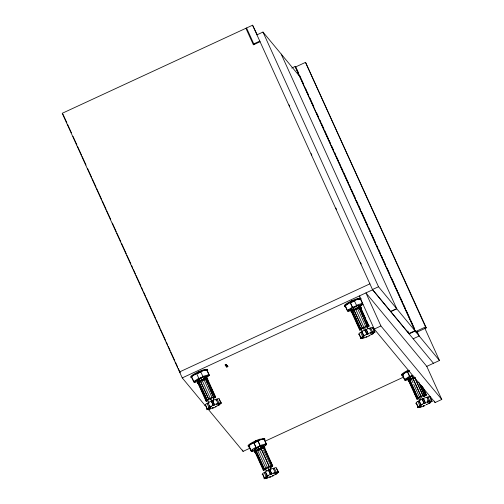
<?xml version="1.0" encoding="UTF-8"?>
<svg xmlns="http://www.w3.org/2000/svg" width="504" height="504" viewBox="0 0 504 504"><rect width="100%" height="100%" fill="white"/><g stroke="black" fill="none" stroke-linecap="round" stroke-linejoin="round"><path stroke-width="0.76" d="M207.428 369.734L207.453 369.287L204.29 369.552A9.211 1.537 -24.4 0 0 194.046 374.025A9.211 1.537 -24.4 0 0 191.299 377.2M270.724 469.822L270.925 466.981L269.961 466.654L265.085 469.048L265.06 469.539L266.421 470.144M199.231 372.607L199.288 372.286L197.814 372.998L199.231 372.607L198.236 372.324L198.998 371.65L197.53 372.361L197.814 372.998M213.091 400.579L213.721 397.914L212.764 397.587L208.303 399.653L207.862 400.472L209.009 403.005M255.181 452L255.509 450.859M206.079 401.134L206.394 401.001L198.16 382.946L198.482 382.813L198.022 383.38L206.079 401.134L207.868 400.982M205.569 398.437L206.533 400.567L206.218 400.705L208.669 399.099L199.206 378.731L204.479 376.494L213.501 397.058L215.529 396.761L207.478 379.002L205.443 379.298L207.698 384.275M203.717 379.153L205.399 378.523L204.479 376.494M206.394 401.001L206.533 400.567M200.97 377.836L210.206 398.33L213.74 396.913M263.277 470.201L263.598 470.068L254.161 449.354L254.476 449.221L254.016 449.782L263.277 470.201L265.072 470.049M263.598 470.068L263.737 469.634L263.422 469.766L265.873 468.166L256.404 447.798L261.683 445.561L262.647 448.365L264.676 448.069L264.361 448.201M259.68 448.743L263.812 447.338M258.168 446.903L267.41 467.397L269.262 466.609L261.204 448.856L262.886 448.22M269.262 466.609L260.02 446.122M360.014 329.906L350.576 309.191L350.897 309.059L350.438 309.626L359.699 330.038L362.294 328.01L352.825 307.635L358.098 305.399L367.12 325.962L363.579 318.15M361.973 327.298L354.035 310.294L359.308 308.057L362.93 316.733M367.359 325.817L362.086 328.047M407.956 378.561L408.095 378.126L407.78 378.258L417.218 398.973L416.902 399.105L407.641 378.693L407.956 378.561L408.876 380.583L408.561 380.715M408.876 380.583L408.095 378.126M417.218 398.973L409.305 380.785L408.983 380.917L411.44 379.317L410.029 376.702L411.793 375.814L421.029 396.301L422.906 395.445L414.565 377.055M421.029 396.301L411.793 375.814M412.688 377.912L410.949 378.724L410.029 376.702M425.067 392.736L425.899 395.3L426.214 395.168L425.571 393.744M204.939 405.619L205.663 404.29L209.462 401.946L214.565 399.678L218.578 398.544L219.624 399.086M207.081 409.235L205.537 405.109L207.257 408.908L209.456 408.001L206.804 409.733L210.376 408.473L208.486 409.538L209.5 409.418L212.014 408.013L213.217 407.566L212.524 408.29L214.345 407.61L216.121 406.69L215.296 406.64L219.083 405.159L219.983 404.422L218.024 405.071L221.489 403.2L219.114 399.067L220.834 402.866L218.66 403.912L221.099 402.998M262.143 474.686L262.868 473.357L266.666 471.013L271.763 468.745L275.776 467.611L276.822 468.153M264.279 478.302L262.735 474.176L264.461 477.968L266.66 477.067L264.008 478.8L267.574 477.54L265.69 478.605L266.698 478.485L269.212 477.08L270.421 476.633L269.728 477.357L273.193 475.826L272.5 475.707L276.28 474.22L277.187 473.489L275.228 474.138L278.693 472.267L276.312 468.134L278.038 471.933L275.864 472.973L278.296 472.065M264.461 477.968L266.162 476.589L268.588 475.688L267.107 476.009L265.381 472.21L264.436 472.796L266.162 476.589M358.565 334.524L359.289 333.201L363.088 330.851L368.185 328.583L372.198 327.455L373.244 327.991M360.7 338.14L359.157 334.013L360.883 337.812L363.082 336.911L360.429 338.638L363.995 337.384L362.111 338.442L364.94 337.649L366.836 336.47L366.143 337.195L367.964 336.521L369.747 335.595L368.922 335.544L372.702 334.064L373.609 333.327L371.65 333.976L375.108 332.111L372.733 327.972L374.459 331.771L372.28 332.816L374.718 331.903M415.762 403.591L416.487 402.268L420.286 399.918L425.389 397.65L429.402 396.522L430.447 397.058M417.904 407.207L416.361 403.08L418.081 406.879L420.279 405.978L417.627 407.704L420.525 406.526L421.199 406.451L419.309 407.509L422.144 406.715L424.04 405.537L423.347 406.262L425.168 405.588M418.081 406.879L419.782 405.5L422.207 404.592L420.727 404.914L419.007 401.115L418.055 401.701L419.782 405.5M206.804 370.56L207.1 370.138M423.391 396.623L424.544 395.886L423.587 395.564L419.719 397.246L418.685 398.45L420.134 400.245M207.22 370.604L209.374 375.354L206.256 377.591M351.905 301.953L353.165 301.304L351.905 301.953L351.067 301.405L352.346 301.001L351.067 301.405M206.722 369.81L207.031 369.495L206.155 369.728M263.926 438.877L264.228 438.562L264.537 439.236L263.768 439.746M200.661 371.662L200.85 371.958L196.768 373.829L196.573 373.533A8.688 1.449 -24.4 0 0 191.558 376.967L193.712 381.711L198.727 378.284L198.923 378.58L203.005 376.702L200.661 371.662A8.688 1.449 -24.4 0 1 206.81 369.968L208.958 374.718L207.068 375.587L207.478 376.223L209.374 375.354M347.332 310.615L352.346 307.188L350.198 302.444L345.177 305.871L347.332 310.615L349.228 309.752L349.644 310.382L347.747 311.252L345.593 306.508M402.797 375.575L404.945 380.318L406.841 379.449L406.432 378.813L404.536 379.682L402.381 374.938L404.063 373.451L407.396 371.511L409.746 376.551L412.467 375.304M404.536 379.682L409.55 376.255L407.396 371.511M256.202 440.716L255.433 441.384L256.435 441.674L256.492 441.353L255.106 442.216L256.435 441.674L256.202 440.716L255.219 441.195M197.826 382.763L196.818 380.722L197.272 380.155L196.957 380.287L197.877 382.316L200.327 380.709L199.206 378.731M198.16 382.946L200.617 381.345L208.347 398.393M211.346 388.37L215.391 397.19L213.406 398.506M366.578 320.827L369.01 326.101L367.025 327.411M270.805 462.407L272.588 466.257L270.604 467.573M417.041 398.677L419.492 397.076L413.696 384.287M426.214 395.168L423.965 396.724M207.257 408.908L208.958 407.522L211.384 406.621L209.903 406.942L208.183 403.143L207.232 403.729L208.958 407.522M360.883 337.812L362.578 336.433L365.009 335.525L363.529 335.847L361.803 332.048L360.858 332.634L362.578 336.433M368.134 328.847L367.347 326.819L363.239 327.783L361.274 329.314L362.433 331.708M215.838 400.239L217.211 399.288L218.938 403.087L217.564 404.038L216.562 404.315L217.936 403.364L216.216 399.571L217.211 399.288M369.464 329.144L370.837 328.192L372.557 331.991L371.183 332.942L370.188 333.226L371.561 332.275L369.835 328.476L370.837 328.192M273.502 468.991L274.415 468.355L276.135 472.154L273.767 473.382L275.14 472.431L273.414 468.632L274.415 468.355M427.121 397.895L428.035 397.259L429.761 401.058L427.386 402.293L428.759 401.341L427.039 397.543L428.035 397.259M227.26 366.143L227.676 365.822L227.102 365.954M359.875 306.501L363 304.258L361.103 305.128L360.688 304.492L362.584 303.622L360.429 298.872A8.688 1.449 -24.4 0 0 354.281 300.567L356.63 305.607L352.542 307.484L352.346 307.188M209.903 406.942L213.249 405.21L211.523 401.411L212.795 400.844L214.584 405.052L213.318 405.619L211.523 401.411M363.529 335.847L366.868 334.114L365.148 330.315L366.414 329.748L368.21 333.963L366.937 334.524L365.148 330.315M267.107 476.009L270.446 474.277L268.726 470.478L269.993 469.911L271.788 474.119L270.522 474.686L268.726 470.478M420.727 404.914L424.072 403.181L422.346 399.382L423.618 398.815L425.408 403.03L424.141 403.591L422.346 399.382M207.056 400.006L197.795 379.588L199.414 378.687M204.24 376.639L205.689 376.249L206.608 378.271M205.443 379.298L200.617 381.345M360.675 328.91L351.414 308.492L353.033 307.591L353.953 309.62L351.496 311.22L351.817 311.088M358.098 305.399L359.314 305.153L360.228 307.175M354.236 310.25L351.786 311.85L352.101 311.718L351.647 312.285L352.227 312.386M358.168 306.224L359.018 307.427L356.101 308.58M359.069 308.209L361.097 307.913L360.782 308.045M361.488 329.893L359.699 330.038M367.12 325.962L368.569 325.565L369.149 325.666L368.695 326.233L369.01 326.101M264.26 469.073L254.999 448.654L256.612 447.754L257.223 449.102M262.055 447.061L261.683 445.561M261.437 445.706L263.472 445.41L272.733 465.828L272.273 466.389L272.588 466.257M257.059 450.066L255.074 451.376L255.396 451.244L254.476 449.221M257.821 450.412L255.364 452.012L255.679 451.88L255.226 452.441L255.805 452.542M417.879 397.977L408.618 377.559L410.237 376.658M411.151 378.687L408.7 380.287L409.015 380.155M263.29 449.789L270.938 465.979L269.281 466.534M270.698 466.124L272.733 465.828M419.492 384.376L424.324 395.029L418.761 382.101M418.692 398.954L416.902 399.105M424.324 395.029L426.353 394.733L423.133 387.633M226.353 365.627L225.874 366.137L227.165 365.501L225.968 365.961L226.34 365.879M226.857 365.652L227.273 365.369L226.523 365.545M226.762 366.118L226.472 366.446M264.424 439.671L266.578 444.421L264.682 445.284L264.266 444.654L266.162 443.785L264.008 439.034A8.688 1.449 -24.4 0 0 257.859 440.729L260.209 445.769L256.12 447.646L253.777 442.6L250.444 444.541L248.762 446.027L250.91 450.778L252.806 449.908L253.222 450.544L251.326 451.414L249.171 446.664M208.467 399.143L210.231 398.255M257.613 450.456L261.204 448.856M411.233 379.361L414.824 377.761L422.881 395.514M267.429 467.321L265.873 468.166M421.054 396.226L419.492 397.076M226.12 365.054L225.427 365.633L226.762 365.016L225.565 365.469L226.107 365.324M431.922 400.97L429.937 397.039L431.657 400.837L429.484 401.883L432.312 401.171L428.847 403.043L430.807 402.394L429.906 403.131L426.119 404.611L426.945 404.662M257.204 34.681L252.573 25.2L62.219 113.293L182.246 377.899L205.191 405.607M256.964 34.839L262.975 32.061L281.15 54.004L396.761 308.788L414.937 330.731L408.927 333.516L390.751 311.567L396.761 308.788M253.777 43.886L259.787 41.101M260.077 41.737L253.399 44.831L245.895 28.293M291.759 68.046L295.098 66.503L296.232 67.876M426.283 327.846L305.525 62.357L295.502 66.994L415.535 331.601L425.552 326.964L426.283 327.846L416.266 332.483L415.29 330.328M179.55 371.946L369.904 283.853M378.51 286.744L372.494 289.523L390.669 311.472L396.679 308.687L378.51 286.744L262.975 32.061M182.246 377.899L372.607 289.806L433.459 363.283M374.251 329.068L380.929 325.975L441.781 399.451L435.103 402.539L374.251 329.068L359.245 295.987L360.247 297.196M426.327 366.584L439.469 360.499L415.126 331.109L409.116 333.894L407.818 331.021M413.173 338.789L419.183 336.011L417.236 331.708M208.183 409.216L243.098 451.376L250.23 448.075M265.205 441.151L403.515 377.137M350.198 302.444L350.387 302.734L354.476 300.863L354.281 300.567M358.533 299.741L360.429 298.872M193.712 381.711L195.602 380.841L196.018 381.478L194.122 382.347L191.974 377.597M407.591 371.801L409.632 370.868M253.966 442.896L258.054 441.019M402.381 374.938L403.767 374.302M365.217 330.731L366.484 330.164L366.414 329.748M211.598 401.82L212.864 401.26L212.795 400.844M422.421 399.792L423.688 399.231L423.618 398.815M268.796 470.887L270.068 470.326L269.993 469.911M351.357 311.648L351.672 311.516M205.953 376.482L206.268 376.343L207.188 378.372M203.099 379.418L200.327 380.709M197.877 382.316L198.192 382.177M207.157 379.14L207.478 379.002M215.529 396.761L215.076 397.328L215.391 397.19M411.768 375.883L413.003 375.36M409.16 381.219L408.845 381.352L409.424 381.446M263.151 445.542L263.472 445.41M255.251 451.679L254.936 451.811L255.515 451.912M264.222 448.636L264.537 448.503M426.038 394.865L426.353 394.733M368.141 333.547L371.561 332.275M214.515 404.643L217.936 403.364M425.338 402.614L428.759 401.341M271.719 473.71L275.14 472.431M257.859 440.729L260.014 445.473L266.162 443.785M422.906 395.445L424.563 394.884M372.557 331.991L374.459 331.771M218.938 403.087L220.834 402.866M429.761 401.058L431.657 400.837M276.135 472.154L278.038 471.933M360.858 332.634L362.338 332.312L364.064 336.111M207.232 403.729L208.719 403.408M418.055 401.701L419.542 401.379M264.436 472.796L265.917 472.475M358.779 307.572L359.988 307.327L359.069 305.298M353.953 309.62L355.509 308.769L354.589 306.747M205.159 378.668L206.369 378.416L205.449 376.394M257.531 449.776L259.062 449.007L258.451 447.653M362.584 303.622L360.184 304.007L356.435 305.317L356.63 305.607M263.315 438.889L259.598 439.223A9.211 1.537 -24.4 0 0 247.974 445.631M361.362 298.828A9.211 1.537 -24.4 0 0 350.916 301.978A9.211 1.537 -24.4 0 0 345.209 306.741L344.377 305.922A9.211 1.537 -24.4 0 1 348.592 302.406A9.211 1.537 -24.4 0 1 357.909 298.462L360.442 298.248M208.958 374.718L202.816 376.406L203.005 376.702M402.028 374.667L402.413 374.718M360.247 298.456L360.618 298.513M357.909 298.462L359.736 298.733M359.818 299.376L360.429 299.471M204.29 369.552L206.111 369.823M350.438 309.626L351.017 309.727M408.649 380.734L409.141 380.816M197.398 380.816L196.913 380.734M198.022 383.38L198.601 383.475M351.924 300.819L352.46 301.348M265.085 469.048L267.044 471.013M281.232 54.104L299.408 76.047M269.766 470.194L267.624 467.548L269.06 470.717M364.046 327.392L365.854 329.635M253.777 442.6L256.12 447.646M211.888 401.209L210.42 398.488L211.856 401.65M305.525 62.357L425.552 326.964M424.834 328.23L439.469 360.499M296.881 69.306L298.513 72.897M299.811 75.764L301.115 78.63M301.764 80.067L303.717 84.37M305.342 87.954L306.319 90.103M306.968 91.539L308.593 95.124M309.897 97.99L311.195 100.863M311.85 102.293L313.797 106.596M316.399 112.335L318.352 116.638M319.977 120.223L320.954 122.371M321.609 123.808L323.883 128.829M324.532 130.259L328.438 138.865M329.087 140.301L330.712 143.886M331.689 146.04L333.314 149.625M334.618 152.492L335.916 155.358M336.571 156.794L338.518 161.097M339.173 162.534L340.471 165.4M341.126 166.83L343.073 171.133M343.728 172.57L348.604 183.324M349.253 184.76L350.557 187.627M351.206 189.063L353.159 193.366M353.808 194.802L355.433 198.387M356.41 200.535L358.035 204.12M358.691 205.556L360.637 209.859M361.292 211.296L363.245 215.599M363.894 217.029L365.192 219.895M365.847 221.332L367.794 225.634M368.449 227.071L370.724 232.092M371.372 233.522L375.278 242.128M376.904 245.713L377.88 247.867M378.529 249.297L380.155 252.882M381.459 255.755L382.435 257.903M383.084 259.339L385.365 264.361M386.99 267.945L389.913 274.397M391.545 277.981L395.445 286.587M396.094 288.023L397.398 290.89M398.047 292.326L400 296.629M400.649 298.059L402.601 302.362M403.25 303.799L405.531 308.82M406.18 310.25L410.086 318.856M410.735 320.292L414.641 328.898M295.098 66.503L415.126 331.109M441.781 399.451L426.781 366.37L365.929 292.9L380.929 325.975M434.467 401.134L435.103 402.539M423.637 389.485L424.922 392.326M423.461 389.183L424.425 391.318M421.905 386.108L425.773 394.632M421.344 385.547L425.534 394.783M427.524 400.113L428.387 402.009M423.688 399.231L425.408 403.03M289.057 104.895L289.706 106.331M311.157 153.619L311.818 155.081M335.859 208.07L336.508 209.507M360.562 262.521L361.211 263.957M421.243 396.459L422.68 399.622M252.573 25.2L372.607 289.806M419.719 397.246L420.871 399.779M411.762 380.029L413.053 382.87M408.826 377.521L418.087 397.933M419.826 402.016L421.262 405.178M409.305 380.785L411.56 385.755M412.203 387.179L414.137 391.438M414.779 392.862L417.035 397.832M246.563 27.985L254.066 44.522M360.807 307.276L359.887 305.254L359.572 305.386L360.492 307.409M360.959 308.341L363.856 314.735M364.001 315.145L365.469 318.282M360.517 307.812L368.569 325.565M360.278 307.957L368.329 325.716M356.441 305.959L365.677 326.447M366.484 330.164L368.21 333.963M355.799 309.406L363.825 327.235M363.239 327.783L364.631 330.857M350.387 302.734L352.542 307.484M351.622 308.454L360.883 328.866M352.743 313.142L353.714 315.271M355.326 318.818L356.611 321.659M357.254 323.083L359.188 327.342M265.822 451.345L269.69 459.869M262.893 445.309L272.154 465.728M262.647 445.46L271.908 465.872M260.001 446.197L260.914 448.22M270.068 470.326L271.788 474.119M255.207 448.61L264.461 469.029M266.207 473.105L267.643 476.274M256.971 454.721L258.905 458.98M259.547 460.404L260.19 461.821M261.16 463.951L263.416 468.922M242.5 450.053L243.098 451.376M207.333 379.436L208.624 382.278M208.769 382.687L210.237 385.825M206.898 378.907L214.95 396.661M206.653 379.052L214.71 396.805M208.341 385.692L213.179 396.346M202.822 377.055L212.058 397.543M212.864 401.26L214.584 405.052M196.573 373.533L198.923 378.58M198.003 379.544L207.264 399.962M209.576 405.304L210.439 407.207M198.482 382.813L199.445 384.943M200.088 386.36L201.379 389.201M202.022 390.625L203.956 394.884M62.95 114.175L66.849 122.774M67.498 124.205L71.398 132.804M73.023 136.389L76.923 144.982M77.572 146.418L81.472 155.018M82.12 156.448L86.02 165.047M87.646 168.632L91.552 177.225M92.2 178.662L96.1 187.261M96.749 188.691L101.625 199.439M102.274 200.869L106.174 209.469M106.823 210.905L110.722 219.498M112.348 223.083L116.248 231.683M116.903 233.113L120.802 241.712M121.451 243.142L126.328 253.89M126.977 255.326L130.876 263.92M131.525 265.356L132.823 268.223M133.478 269.653L135.425 273.956M136.074 275.386L140.95 286.133M141.599 287.57L142.903 290.43M143.552 291.866L145.499 296.163M146.154 297.599L155.578 318.377M156.227 319.807L157.525 322.673M158.174 324.11L160.127 328.406M160.776 329.843L165.652 340.584M166.301 342.021L167.605 344.887M168.254 346.317L170.201 350.62M170.85 352.05L174.749 360.65M175.405 362.08L177.679 367.095M178.328 368.531L180.281 372.828M424.072 403.181L424.141 403.591M366.868 334.114L366.937 334.524M270.446 474.277L270.522 474.686M213.249 405.21L213.318 405.619M269.961 466.654L270.402 469.715M256.057 452.617A5.563 0.926 -24.4 0 1 259.075 449.637A5.563 0.926 -24.4 0 1 264.72 448.516M255.056 452.069A5.563 0.926 -24.4 0 1 259.447 448.705A5.563 0.926 -24.4 0 1 264.43 447.88M249.864 446.809A9.211 1.537 -24.4 0 1 255.578 441.624A9.211 1.537 -24.4 0 1 264.329 440.118M266.578 444.421A8.688 1.449 -24.4 0 1 264.172 446.374M254.86 450.683A8.688 1.449 -24.4 0 1 251.326 451.414M250.91 450.778A8.688 1.449 -24.4 0 1 255.931 447.35M351.767 312.543A5.563 0.926 -24.4 0 1 356.158 309.179A5.563 0.926 -24.4 0 1 361.141 308.353M351.477 311.913A5.563 0.926 -24.4 0 1 354.564 309.16A5.563 0.926 -24.4 0 1 361.084 307.094M350.148 310.867A8.688 1.449 -24.4 0 1 347.747 311.252M191.589 377.836A9.211 1.537 -24.4 0 1 199.471 372.065A9.211 1.537 -24.4 0 1 207.125 371.051M198.141 383.639A5.563 0.926 -24.4 0 1 202.532 380.268A5.563 0.926 -24.4 0 1 207.516 379.449M197.858 383.002A5.563 0.926 -24.4 0 1 201.587 379.94A5.563 0.926 -24.4 0 1 207.522 378.428M196.529 381.963A8.688 1.449 -24.4 0 1 194.122 382.347M403.49 375.713A9.211 1.537 -24.4 0 1 409.198 370.534M402.123 375.171A9.211 1.537 -24.4 0 1 408.372 370.156M409.676 381.522A5.563 0.926 -24.4 0 1 409.418 380.4A5.563 0.926 -24.4 0 1 415.315 377.446M408.681 380.98A5.563 0.926 -24.4 0 1 413.734 377.32M408.492 379.588A8.688 1.449 -24.4 0 1 404.945 380.318M225.131 364.934L226.46 364.354L225.131 364.934M226.283 366.521L227.575 365.992L226.283 366.521M227.934 366.471L226.643 367.101L227.934 366.471"/></g></svg>
